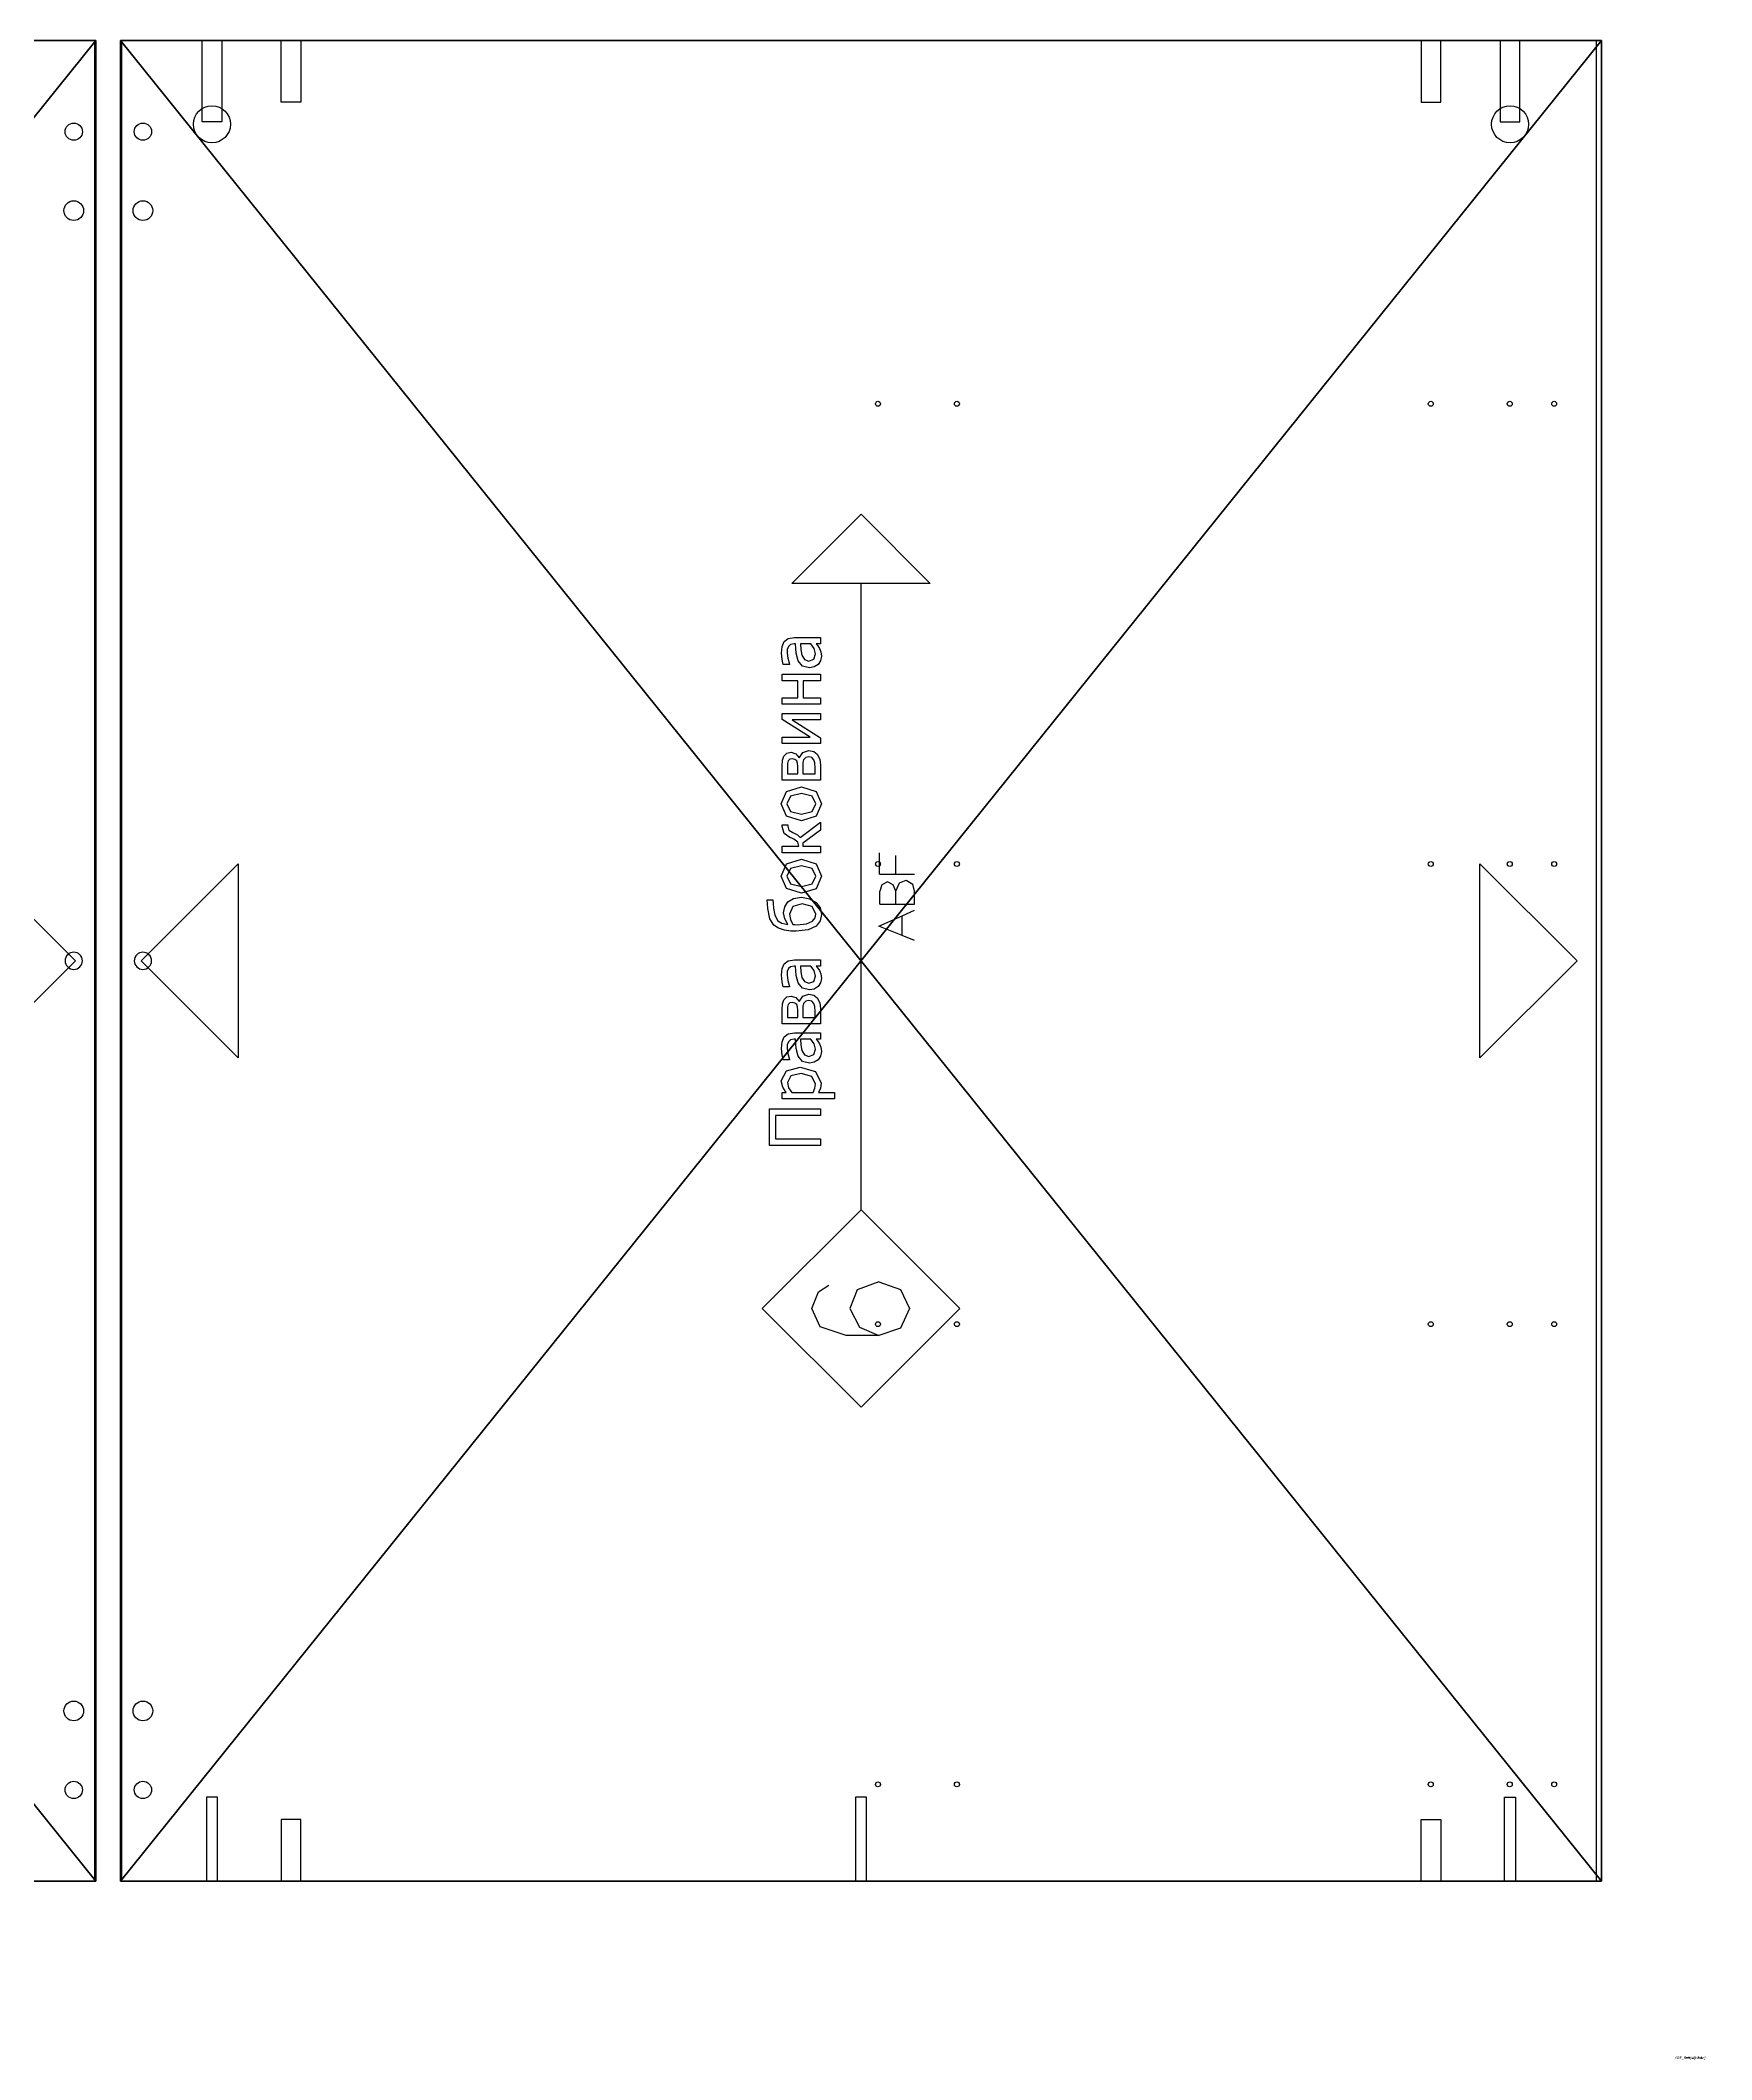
# Model space of a CAD drawing. Header units: millimetres. Extents: x -130972 to 458, y -4828 to 953.
# Drawn here: x -9633 to -8955, y -72 to 746 of the extents above; entities that cross this region are included whole.
import ezdxf

# ---------------------------------------------------------------- set-up
doc = ezdxf.new("R2010")
doc.units = ezdxf.units.MM
doc.header["$LTSCALE"] = 25.4
doc.layers.get('0').update_dxf_attribs({"true_color": 0xffffff})
for name, color, linetype, true_color in [('-', 216, 'Continuous', 0x770077), ('ABF_cuttingLines', 134, 'Continuous', 0x009987), ('ABF_D2.0_DEPTH3', 36, 'Continuous', 0x664400), ('ABF_edgeBanding', 252, 'Continuous', 0x777799), ('ABF_Label', 22, 'Continuous', 0xcc4400), ('D15-DEPTH13.8-$61281', 36, 'Continuous', 0x664400), ('D7-DEPTHF-$44817', 252, 'Continuous', 0x777799), ('D8-DEPTH12-$38878', 36, 'Continuous', 0x664400), ('DSIDE-4.5', 252, 'Continuous', 0x777799), ('DSIDE-8', 190, 'Continuous', 0x9900ff), ('Dside4.5', 190, 'Continuous', 0x9900ff), ('Dside8', 134, 'Continuous', 0x009987)]:
    doc.layers.add(name, color=color, linetype=linetype, true_color=true_color)

# ---------------------------------------------------------------- blocks, each defined once
blk = doc.blocks.new('Group142#1')
at = {"layer": 'D15-DEPTH13.8-$61281', "color": 0, "extrusion": (0, 0, -1)}
blk.add_circle((0, 34), 7.5, dxfattribs=at)
blk = doc.blocks.new('Group144#1')
at = {"layer": 'Dside8', "color": 0, "extrusion": (0, 1, 3.49763e-16)}
for centre in [(0, 9), (-32, 9)]:
    blk.add_circle(centre, 4, dxfattribs=at)
blk = doc.blocks.new('Group145#1')
at = {"layer": 'Dside8', "color": 0}
for points in [[(4, 0, 0), (4, 33, 0), (-4, 33, 0), (-4, 0, 0), (4, 0, 0)], [(36, 0, 0), (36, 25, 0), (28, 25, 0), (28, 0, 0), (36, 0, 0)]]:
    blk.add_polyline3d(points, close=True, dxfattribs=at)
blk = doc.blocks.new('Group146#1')
at = {"layer": 'D15-DEPTH13.8-$61281', "color": 0, "extrusion": (0, 0, -1)}
blk.add_circle((0, 34), 7.5, dxfattribs=at)
blk = doc.blocks.new('Group148#1')
at = {"layer": 'Dside8', "color": 0, "extrusion": (0, 1, 3.49763e-16)}
for centre in [(32, 9), (0, 9)]:
    blk.add_circle(centre, 4, dxfattribs=at)
blk = doc.blocks.new('Group149#1')
at = {"layer": 'Dside8', "color": 0}
for points in [[(-4, 0, 0), (-4, 33, 0), (4, 33, 0), (4, 0, 0), (-4, 0, 0)], [(-36, 0, 0), (-36, 25, 0), (-28, 25, 0), (-28, 0, 0), (-36, 0, 0)]]:
    blk.add_polyline3d(points, close=True, dxfattribs=at)
blk = doc.blocks.new('Group163#1')
at = {"layer": 'D7-DEPTHF-$44817', "color": 0, "extrusion": (0, 0, -1)}
blk.add_circle((9, 0), 3.5, dxfattribs=at)
at = {"layer": 'D8-DEPTH12-$38878', "color": 0, "extrusion": (0, 0, -1)}
blk.add_circle((9, 32), 4, dxfattribs=at)
blk = doc.blocks.new('Group167#1')
at = {"layer": 'D7-DEPTHF-$44817', "color": 0, "extrusion": (0, 0, -1)}
blk.add_circle((9, 0), 3.5, dxfattribs=at)
at = {"layer": 'D8-DEPTH12-$38878', "color": 0, "extrusion": (0, 0, -1)}
blk.add_circle((9, -32), 4, dxfattribs=at)
blk = doc.blocks.new('Group169#2')
at = {"layer": 'D7-DEPTHF-$44817', "color": 0}
blk.add_circle((-9, 0, 18), 3.5, dxfattribs=at)
blk = doc.blocks.new('Group183#1')
at = {"layer": 'DSIDE-4.5', "color": 0, "extrusion": (1.50398e-16, -1, -5.39341e-16)}
blk.add_circle((0, 9), 2.25, dxfattribs=at)
at = {"layer": 'DSIDE-8', "color": 0, "extrusion": (1.50398e-16, -1, -5.39341e-16)}
blk.add_circle((-32, 9), 4, dxfattribs=at)
blk = doc.blocks.new('Group184#1')
at = {"layer": 'DSIDE-4.5', "color": 0}
blk.add_polyline3d([(-2.25, 0, 0), (-2.25, -34, 0), (2.25, -34, 0), (2.25, 0, 0), (-2.25, 0, 0)], close=True, dxfattribs=at)
at = {"layer": 'DSIDE-8', "color": 0}
blk.add_polyline3d([(-36, 0, 0), (-36, -25, 0), (-28, -25, 0), (-28, 0, 0), (-36, 0, 0)], close=True, dxfattribs=at)
blk = doc.blocks.new('Group186#1')
at = {"layer": 'DSIDE-4.5', "color": 0, "extrusion": (1.50398e-16, -1, -5.39341e-16)}
blk.add_circle((0, 9), 2.25, dxfattribs=at)
at = {"layer": 'DSIDE-8', "color": 0, "extrusion": (1.50398e-16, -1, -5.39341e-16)}
blk.add_circle((32, 9), 4, dxfattribs=at)
blk = doc.blocks.new('Group187#1')
at = {"layer": 'DSIDE-4.5', "color": 0}
blk.add_polyline3d([(2.25, 0, 0), (2.25, -34, 0), (-2.25, -34, 0), (-2.25, 0, 0), (2.25, 0, 0)], close=True, dxfattribs=at)
at = {"layer": 'DSIDE-8', "color": 0}
blk.add_polyline3d([(36, 0, 0), (36, -25, 0), (28, -25, 0), (28, 0, 0), (36, 0, 0)], close=True, dxfattribs=at)
blk = doc.blocks.new('Group188#1')
at = {"layer": 'Dside4.5', "color": 0, "extrusion": (0, 1, 0)}
blk.add_circle((0, 9), 2.25, dxfattribs=at)
blk = doc.blocks.new('Group189#1')
at = {"layer": 'Dside4.5', "color": 0}
blk.add_polyline3d([(2.25, 0, 0), (2.25, -34, 0), (-2.25, -34, 0), (-2.25, 0, 0), (2.25, 0, 0)], close=True, dxfattribs=at)
blk = doc.blocks.new('Group#1')
at = {"layer": 'ABF_D2.0_DEPTH3', "color": 0, "extrusion": (-1, 0, 0)}
blk.add_circle((-1, 1), 1, dxfattribs=at)
blk = doc.blocks.new('Group#2')
at = {"layer": 'ABF_D2.0_DEPTH3', "color": 0, "extrusion": (-1, 0, 0)}
blk.add_circle((-1, 1), 1, dxfattribs=at)
blk = doc.blocks.new('Group#8')
at = {"layer": 'ABF_D2.0_DEPTH3', "color": 0, "extrusion": (-1, 0, 0)}
blk.add_circle((-1, 1), 1, dxfattribs=at)
blk = doc.blocks.new('Group#19')
at = {"layer": 'ABF_D2.0_DEPTH3', "color": 0, "extrusion": (-1, 0, 0)}
blk.add_circle((-1, 1), 1, dxfattribs=at)
blk = doc.blocks.new('Group#21')
at = {"layer": 'ABF_D2.0_DEPTH3', "color": 0, "extrusion": (-1, 0, 0)}
blk.add_circle((-1, 1), 1, dxfattribs=at)
blk = doc.blocks.new('Group#31')
at = {"layer": 'ABF_D2.0_DEPTH3', "color": 0, "extrusion": (-1, 0, 0)}
blk.add_circle((-1, 1), 1, dxfattribs=at)
blk = doc.blocks.new('Group#32')
at = {"layer": 'ABF_D2.0_DEPTH3', "color": 0, "extrusion": (-1, 0, 0)}
blk.add_circle((-1, 1), 1, dxfattribs=at)
blk = doc.blocks.new('Group#33')
at = {"layer": 'ABF_D2.0_DEPTH3', "color": 0, "extrusion": (-1, 0, 0)}
blk.add_circle((-1, 1), 1, dxfattribs=at)
blk = doc.blocks.new('Group#34')
at = {"layer": 'ABF_D2.0_DEPTH3', "color": 0, "extrusion": (-1, 0, 0)}
blk.add_circle((-1, 1), 1, dxfattribs=at)
blk = doc.blocks.new('Group#35')
at = {"layer": 'ABF_D2.0_DEPTH3', "color": 0, "extrusion": (-1, 0, 0)}
blk.add_circle((-1, 1), 1, dxfattribs=at)
blk = doc.blocks.new('Group#11')
at = {"layer": 'ABF_D2.0_DEPTH3', "color": 0, "extrusion": (-1, 0, 0)}
blk.add_circle((-1, 1), 1, dxfattribs=at)
blk = doc.blocks.new('Group#28')
at = {"layer": 'ABF_D2.0_DEPTH3', "color": 0, "extrusion": (-1, 0, 0)}
blk.add_circle((-1, 1), 1, dxfattribs=at)
blk = doc.blocks.new('Group#45')
at = {"layer": 'ABF_D2.0_DEPTH3', "color": 0, "extrusion": (-1, 0, 0)}
blk.add_circle((-1, 1), 1, dxfattribs=at)
blk = doc.blocks.new('Group#46')
at = {"layer": 'ABF_D2.0_DEPTH3', "color": 0, "extrusion": (-1, 0, 0)}
blk.add_circle((-1, 1), 1, dxfattribs=at)
blk = doc.blocks.new('Group#47')
at = {"layer": 'ABF_D2.0_DEPTH3', "color": 0, "extrusion": (-1, 0, 0)}
blk.add_circle((-1, 1), 1, dxfattribs=at)
blk = doc.blocks.new('Group#3')
at = {"layer": 'ABF_D2.0_DEPTH3', "color": 0, "extrusion": (-1, 0, 0)}
blk.add_circle((-1, 1), 1, dxfattribs=at)
blk = doc.blocks.new('Group#40')
at = {"layer": 'ABF_D2.0_DEPTH3', "color": 0, "extrusion": (-1, 0, 0)}
blk.add_circle((-1, 1), 1, dxfattribs=at)
blk = doc.blocks.new('Group#62')
at = {"layer": 'ABF_D2.0_DEPTH3', "color": 0, "extrusion": (-1, 0, 0)}
blk.add_circle((-1, 1), 1, dxfattribs=at)
blk = doc.blocks.new('Group#63')
at = {"layer": 'ABF_D2.0_DEPTH3', "color": 0, "extrusion": (-1, 0, 0)}
blk.add_circle((-1, 1), 1, dxfattribs=at)
blk = doc.blocks.new('Group#64')
at = {"layer": 'ABF_D2.0_DEPTH3', "color": 0, "extrusion": (-1, 0, 0)}
blk.add_circle((-1, 1), 1, dxfattribs=at)
blk = doc.blocks.new('Group260#1')
at = {"layer": 'ABF_Label', "color": 0}
for p, q in [((-47.53, 10.47), (-47.53, 23.51)), ((-47.53, 23.51), (-38.06, 23.51)), ((-39.8, 21.97), (-45.8, 21.97)), ((-45.8, 21.97), (-45.8, 10.47)), ((-39.8, 10.47), (-39.8, 21.97)), ((-38.06, 23.51), (-38.06, 10.47)), ((7.91, 19.65), (8.38, 21.21)), ((8.38, 21.21), (9.16, 22.43)), ((9.16, 22.43), (10.79, 23.46)), ((10.27, 21.44), (9.68, 20.36)), ((11.72, 22.19), (10.27, 21.44)), ((10.79, 23.46), (13.44, 24)), ((13.57, 22.5), (11.72, 22.19)), ((13.44, 24), (14.7, 24.1)), ((14.75, 22.59), (13.57, 22.5)), ((14.7, 24.1), (15.72, 24.17)), ((15.72, 22.66), (14.75, 22.59)), ((15.72, 24.17), (15.72, 22.66)), ((-35.55, 6.86), (-35.55, 20.25)), ((-35.55, 20.25), (-33.9, 20.25)), ((-33.9, 20.25), (-33.9, 19.23)), ((-33.9, 19.23), (-32.54, 20.15)), ((-32.67, 18.64), (-33.9, 17.84)), ((-33.9, 17.84), (-33.9, 12.3)), ((-31.31, 18.95), (-32.67, 18.64)), ((-32.54, 20.15), (-30.91, 20.52)), ((-29.58, 18.03), (-31.31, 18.95)), ((-30.91, 20.52), (-28.29, 19.19)), ((-29.04, 15.43), (-29.58, 18.03)), ((-27.34, 15.62), (-28.51, 11.72)), ((-28.29, 19.19), (-27.34, 15.62)), ((-25.89, 15.03), (-24.53, 16.17)), ((-25.52, 20.04), (-24.22, 20.33)), ((-25.52, 18.37), (-25.52, 20.04)), ((-25.43, 18.37), (-25.52, 18.37)), ((-23.88, 18.86), (-25.43, 18.37)), ((-24.53, 16.17), (-22.59, 16.69)), ((-24.22, 20.33), (-22.54, 20.49)), ((-22.54, 19.03), (-23.88, 18.86)), ((-22.59, 16.69), (-20.17, 16.9)), ((-22.54, 20.49), (-20.84, 20.33)), ((-21.61, 18.97), (-22.54, 19.03)), ((-20.17, 15.59), (-21.66, 15.45)), ((-20.84, 18.7), (-21.61, 18.97)), ((-20.84, 20.33), (-19.59, 19.76)), ((-20.35, 18.15), (-20.84, 18.7)), ((-20.17, 17.22), (-20.35, 18.15)), ((-20.17, 16.9), (-20.17, 17.22)), ((-20.17, 12.88), (-20.17, 15.59)), ((-19.59, 19.76), (-18.8, 18.72)), ((-18.8, 18.72), (-18.53, 17.16)), ((-18.53, 17.16), (-18.53, 10.47)), ((-16.22, 10.47), (-16.22, 20.25)), ((-16.22, 20.25), (-12.63, 20.25)), ((-13.02, 18.94), (-14.59, 18.94)), ((-14.59, 18.94), (-14.59, 16.26)), ((-14.59, 16.26), (-12.7, 16.26)), ((-11.94, 18.91), (-13.02, 18.94)), ((-12.7, 16.26), (-11.84, 16.31)), ((-12.63, 20.25), (-11.05, 20.18)), ((-11.24, 18.71), (-11.94, 18.91)), ((-11.84, 16.31), (-11.28, 16.55)), ((-11.28, 16.55), (-10.87, 17.03)), ((-10.86, 18.32), (-11.24, 18.71)), ((-11.05, 20.18), (-10.06, 19.85)), ((-10.87, 17.03), (-10.75, 17.74)), ((-10.75, 17.74), (-10.86, 18.32)), ((-9.44, 16.74), (-10.47, 15.88)), ((-10.47, 15.88), (-10.42, 15.82)), ((-10.42, 15.82), (-9.09, 15)), ((-10.06, 19.85), (-9.3, 19.1)), ((-9.06, 18), (-9.44, 16.74)), ((-9.3, 19.1), (-9.06, 18)), ((-7.07, 15.03), (-5.71, 16.17)), ((-6.7, 20.04), (-5.4, 20.33)), ((-6.7, 18.37), (-6.7, 20.04)), ((-6.6, 18.37), (-6.7, 18.37)), ((-5.06, 18.86), (-6.6, 18.37)), ((-5.71, 16.17), (-3.77, 16.69)), ((-5.4, 20.33), (-3.71, 20.49)), ((-3.72, 19.03), (-5.06, 18.86)), ((-3.77, 16.69), (-1.35, 16.9)), ((-2.79, 18.97), (-3.72, 19.03)), ((-3.71, 20.49), (-2.01, 20.33)), ((-1.35, 15.59), (-2.83, 15.45)), ((-2.01, 18.7), (-2.79, 18.97)), ((-2.01, 20.33), (-0.77, 19.76)), ((-1.52, 18.15), (-2.01, 18.7)), ((-1.35, 17.22), (-1.52, 18.15)), ((-1.35, 16.9), (-1.35, 17.22)), ((-1.35, 12.88), (-1.35, 15.59)), ((-0.77, 19.76), (0.03, 18.72)), ((0.03, 18.72), (0.29, 17.16)), ((0.29, 17.16), (0.29, 10.47)), ((7.6, 16.69), (7.66, 18.02)), ((7.94, 13.58), (7.6, 16.69)), ((7.66, 18.02), (7.91, 19.65)), ((9.31, 17.01), (9.29, 16.47)), ((9.29, 16.47), (9.54, 13.99)), ((9.35, 17.53), (9.31, 17.01)), ((10.6, 18.17), (9.35, 17.53)), ((9.68, 20.36), (9.37, 18.8)), ((9.37, 18.8), (10.76, 19.59)), ((11.97, 18.4), (10.6, 18.17)), ((10.76, 19.59), (12.36, 19.91)), ((13.97, 17.57), (11.97, 18.4)), ((12.36, 19.91), (13.87, 19.64)), ((13.87, 19.64), (15.14, 18.8)), ((14.67, 15.18), (13.97, 17.57)), ((15.14, 18.8), (16.03, 17.34)), ((16.03, 17.34), (16.34, 15.28)), ((17.38, 15.35), (18.58, 19.16)), ((18.58, 19.16), (21.76, 20.52)), ((19.77, 18.18), (19.08, 15.35)), ((21.76, 19.1), (19.77, 18.18)), ((21.76, 20.52), (24.93, 19.17)), ((23.73, 18.18), (21.76, 19.1)), ((24.42, 15.35), (23.73, 18.18)), ((24.93, 19.17), (26.12, 15.35)), ((27.81, 10.47), (27.81, 20.25)), ((27.81, 20.25), (29.46, 20.25)), ((29.46, 20.25), (29.46, 15.99)), ((29.46, 15.99), (30.55, 16.26)), ((30.55, 16.26), (31.31, 17.26)), ((31.31, 17.26), (31.53, 17.77)), ((31.53, 17.77), (31.71, 18.28)), ((32.43, 16.32), (31.7, 15.67)), ((31.7, 15.67), (35.68, 10.47)), ((31.71, 18.28), (32.78, 19.8)), ((33.01, 17.51), (32.43, 16.32)), ((32.78, 19.8), (34.56, 20.25)), ((33.59, 18.55), (33.01, 17.51)), ((34.63, 18.83), (33.59, 18.55)), ((34.56, 20.25), (35.01, 20.25)), ((35.01, 18.83), (34.63, 18.83)), ((35.01, 20.25), (35.01, 18.83)), ((36.05, 15.35), (37.25, 19.16)), ((37.25, 19.16), (40.43, 20.52)), ((38.45, 18.18), (37.75, 15.35)), ((40.43, 19.1), (38.45, 18.18)), ((40.43, 20.52), (43.6, 19.17)), ((42.4, 18.18), (40.43, 19.1)), ((43.09, 15.35), (42.4, 18.18)), ((43.6, 19.17), (44.79, 15.35)), ((46.48, 10.47), (46.48, 20.25)), ((46.48, 20.25), (50.07, 20.25)), ((49.68, 18.94), (48.11, 18.94)), ((48.11, 18.94), (48.11, 16.26)), ((48.11, 16.26), (50, 16.26)), ((50.76, 18.91), (49.68, 18.94)), ((50, 16.26), (50.86, 16.31)), ((50.07, 20.25), (51.65, 20.18)), ((51.47, 18.71), (50.76, 18.91)), ((50.86, 16.31), (51.42, 16.55)), ((51.42, 16.55), (51.83, 17.03)), ((51.85, 18.32), (51.47, 18.71)), ((51.65, 20.18), (52.64, 19.85)), ((51.83, 17.03), (51.96, 17.74)), ((51.96, 17.74), (51.85, 18.32)), ((53.26, 16.74), (52.24, 15.88)), ((52.24, 15.88), (52.28, 15.82)), ((52.28, 15.82), (53.62, 15)), ((52.64, 19.85), (53.4, 19.1)), ((53.65, 18), (53.26, 16.74)), ((53.4, 19.1), (53.65, 18)), ((55.89, 10.47), (55.89, 20.25)), ((55.89, 20.25), (57.52, 20.25)), ((61.98, 17.76), (57.38, 10.47)), ((57.52, 20.25), (57.52, 13.07)), ((57.52, 13.07), (62.07, 20.25)), ((61.98, 10.47), (61.98, 17.76)), ((62.07, 20.25), (63.61, 20.25)), ((63.61, 20.25), (63.61, 10.47)), ((66, 10.47), (66, 20.25)), ((66, 20.25), (67.64, 20.25)), ((67.64, 20.25), (67.64, 16.29)), ((67.64, 16.29), (72.07, 16.29)), ((72.07, 16.29), (72.07, 20.25)), ((72.07, 20.25), (73.72, 20.25)), ((73.72, 20.25), (73.72, 10.47)), ((75.84, 15.03), (77.2, 16.17)), ((76.21, 20.04), (77.51, 20.33)), ((76.21, 18.37), (76.21, 20.04)), ((76.31, 18.37), (76.21, 18.37)), ((77.85, 18.86), (76.31, 18.37)), ((77.2, 16.17), (79.14, 16.69)), ((77.51, 20.33), (79.2, 20.49)), ((79.19, 19.03), (77.85, 18.86)), ((79.14, 16.69), (81.56, 16.9)), ((80.12, 18.97), (79.19, 19.03)), ((79.2, 20.49), (80.89, 20.33)), ((81.56, 15.59), (80.08, 15.45)), ((80.89, 18.7), (80.12, 18.97)), ((80.89, 20.33), (82.14, 19.76)), ((81.39, 18.15), (80.89, 18.7)), ((81.56, 17.22), (81.39, 18.15)), ((81.56, 16.9), (81.56, 17.22)), ((81.56, 12.88), (81.56, 15.59)), ((82.14, 19.76), (82.94, 18.72)), ((82.94, 18.72), (83.2, 17.16)), ((83.2, 17.16), (83.2, 10.47)), ((-96.4, 3.84), (-94.17, 10.5)), ((-94.17, 10.5), (-89.44, 12.65)), ((-89.44, 12.65), (-85.15, 10.97)), ((-85.15, 10.97), (-83.43, 8.27)), ((-45.8, 10.47), (-47.53, 10.47)), ((-38.06, 10.47), (-39.8, 10.47)), ((-33.9, 12.3), (-32.8, 11.87)), ((-32.76, 10.44), (-33.9, 10.96)), ((-33.9, 10.96), (-33.9, 6.86)), ((-32.8, 11.87), (-31.74, 11.75)), ((-31.47, 10.27), (-32.76, 10.44)), ((-31.74, 11.75), (-29.75, 12.69)), ((-28.51, 11.72), (-31.47, 10.27)), ((-29.75, 12.69), (-29.04, 15.43)), ((-26.32, 13.3), (-25.89, 15.03)), ((-26.08, 12.06), (-26.32, 13.3)), ((-25.45, 11.06), (-26.08, 12.06)), ((-24.5, 10.42), (-25.45, 11.06)), ((-24.19, 14.57), (-24.62, 13.41)), ((-24.62, 13.41), (-24.15, 12.14)), ((-23.35, 10.2), (-24.5, 10.42)), ((-23.11, 15.19), (-24.19, 14.57)), ((-24.15, 12.14), (-22.76, 11.71)), ((-21.66, 15.45), (-23.11, 15.19)), ((-22.76, 11.71), (-21.35, 12.05)), ((-21.36, 10.67), (-22.21, 10.32)), ((-20.71, 11.09), (-21.36, 10.67)), ((-21.35, 12.05), (-20.17, 12.88)), ((-20.17, 11.51), (-20.71, 11.09)), ((-20.17, 10.47), (-20.17, 11.51)), ((-18.53, 10.47), (-20.17, 10.47)), ((-12.38, 10.47), (-16.22, 10.47)), ((-12.66, 14.98), (-14.59, 14.98)), ((-14.59, 14.98), (-14.59, 11.78)), ((-14.59, 11.78), (-13.16, 11.78)), ((-13.16, 11.78), (-11.79, 11.85)), ((-11.68, 14.94), (-12.66, 14.98)), ((-10.81, 10.63), (-12.38, 10.47)), ((-11.79, 11.85), (-10.95, 12.13)), ((-11.03, 14.76), (-11.68, 14.94)), ((-10.39, 14.22), (-11.03, 14.76)), ((-10.95, 12.13), (-10.41, 12.66)), ((-9.56, 11.25), (-10.81, 10.63)), ((-10.41, 12.66), (-10.25, 13.42)), ((-10.25, 13.42), (-10.39, 14.22)), ((-8.82, 12.17), (-9.56, 11.25)), ((-9.09, 15), (-8.55, 13.43)), ((-8.55, 13.43), (-8.82, 12.17)), ((-7.5, 13.3), (-7.07, 15.03)), ((-7.26, 12.06), (-7.5, 13.3)), ((-6.63, 11.06), (-7.26, 12.06)), ((-5.68, 10.42), (-6.63, 11.06)), ((-5.37, 14.57), (-5.8, 13.41)), ((-5.8, 13.41), (-5.33, 12.14)), ((-4.53, 10.2), (-5.68, 10.42)), ((-4.28, 15.19), (-5.37, 14.57)), ((-5.33, 12.14), (-3.94, 11.71)), ((-2.83, 15.45), (-4.28, 15.19)), ((-3.94, 11.71), (-2.53, 12.05)), ((-2.54, 10.67), (-3.39, 10.32)), ((-1.89, 11.09), (-2.54, 10.67)), ((-2.53, 12.05), (-1.35, 12.88)), ((-1.35, 11.51), (-1.89, 11.09)), ((-1.35, 10.47), (-1.35, 11.51)), ((0.29, 10.47), (-1.35, 10.47)), ((8.95, 11.5), (7.94, 13.58)), ((10.26, 10.51), (8.95, 11.5)), ((9.54, 13.99), (10.22, 12.49)), ((10.22, 12.49), (11.05, 11.81)), ((11.95, 10.2), (10.26, 10.51)), ((11.05, 11.81), (12.01, 11.62)), ((13.62, 10.54), (11.95, 10.2)), ((12.01, 11.62), (13.97, 12.58)), ((15.01, 11.57), (13.62, 10.54)), ((13.97, 12.58), (14.67, 15.18)), ((15.98, 13.19), (15.01, 11.57)), ((16.34, 15.28), (15.98, 13.19)), ((18.55, 11.58), (17.38, 15.35)), ((21.76, 10.2), (18.55, 11.58)), ((19.08, 15.35), (19.77, 12.56)), ((19.77, 12.56), (21.76, 11.61)), ((21.76, 11.61), (23.72, 12.55)), ((24.93, 11.54), (21.76, 10.2)), ((23.72, 12.55), (24.42, 15.35)), ((26.12, 15.35), (24.93, 11.54)), ((29.46, 10.47), (27.81, 10.47)), ((30.28, 14.98), (29.46, 14.98)), ((29.46, 14.98), (29.46, 10.47)), ((33.63, 10.47), (30.28, 14.98)), ((35.68, 10.47), (33.63, 10.47)), ((37.22, 11.58), (36.05, 15.35)), ((40.43, 10.2), (37.22, 11.58)), ((37.75, 15.35), (38.45, 12.56)), ((38.45, 12.56), (40.43, 11.61)), ((40.43, 11.61), (42.4, 12.55)), ((43.6, 11.54), (40.43, 10.2)), ((42.4, 12.55), (43.09, 15.35)), ((44.79, 15.35), (43.6, 11.54)), ((50.33, 10.47), (46.48, 10.47)), ((50.05, 14.98), (48.11, 14.98)), ((48.11, 14.98), (48.11, 11.78)), ((48.11, 11.78), (49.54, 11.78)), ((49.54, 11.78), (50.91, 11.85)), ((51.02, 14.94), (50.05, 14.98)), ((51.89, 10.63), (50.33, 10.47)), ((50.91, 11.85), (51.75, 12.13)), ((51.68, 14.76), (51.02, 14.94)), ((52.31, 14.22), (51.68, 14.76)), ((51.75, 12.13), (52.29, 12.66)), ((53.14, 11.25), (51.89, 10.63)), ((52.29, 12.66), (52.46, 13.42)), ((52.46, 13.42), (52.31, 14.22)), ((53.88, 12.17), (53.14, 11.25)), ((53.62, 15), (54.15, 13.43)), ((54.15, 13.43), (53.88, 12.17)), ((57.38, 10.47), (55.89, 10.47)), ((63.61, 10.47), (61.98, 10.47)), ((67.64, 10.47), (66, 10.47)), ((72.07, 14.87), (67.64, 14.87)), ((67.64, 14.87), (67.64, 10.47)), ((72.07, 10.47), (72.07, 14.87)), ((73.72, 10.47), (72.07, 10.47)), ((75.41, 13.3), (75.84, 15.03)), ((75.65, 12.06), (75.41, 13.3)), ((76.28, 11.06), (75.65, 12.06)), ((77.23, 10.42), (76.28, 11.06)), ((77.54, 14.57), (77.11, 13.41)), ((77.11, 13.41), (77.58, 12.14)), ((78.38, 10.2), (77.23, 10.42)), ((78.63, 15.19), (77.54, 14.57)), ((77.58, 12.14), (78.97, 11.71)), ((80.08, 15.45), (78.63, 15.19)), ((78.97, 11.71), (80.38, 12.05)), ((80.37, 10.67), (79.52, 10.32)), ((81.02, 11.09), (80.37, 10.67)), ((80.38, 12.05), (81.56, 12.88)), ((81.56, 11.51), (81.02, 11.09)), ((81.56, 10.47), (81.56, 11.51)), ((83.2, 10.47), (81.56, 10.47)), ((-33.9, 6.86), (-35.55, 6.86)), ((-22.21, 10.32), (-23.35, 10.2)), ((-3.39, 10.32), (-4.53, 10.2)), ((79.52, 10.32), (78.38, 10.2)), ((-96.4, -4.58), (-96.4, 3.84)), ((-94.24, 0.41), (-96.4, -4.58)), ((-89.44, 2.88), (-94.24, 0.41)), ((-84.65, 0.95), (-89.44, 2.88)), ((-82.59, -4.58), (-84.65, 0.95)), ((-64.1, 0), (97.12, 0)), ((-94.56, -10.14), (-96.4, -4.58)), ((-82.59, -4.58), (-84.6, -10.14)), ((6.49, -10.57), (8.95, -4.58)), ((8.95, -4.58), (11.61, -10.57)), ((14.53, -4.88), (17.96, -4.88)), ((14.53, -4.88), (14.53, -8.98)), ((19.51, -5.38), (17.96, -4.88)), ((22.27, -4.79), (22.27, -8.97)), ((22.27, -4.79), (27.81, -4.79)), ((-89.44, -12.45), (-94.56, -10.14)), ((-84.6, -10.14), (-89.44, -12.45)), ((14.53, -8.98), (14.53, -13.72)), ((14.53, -8.98), (17.96, -8.98)), ((17.96, -8.98), (19.55, -8.25)), ((17.96, -8.98), (20.04, -9.9)), ((20.29, -6.84), (19.51, -5.38)), ((19.55, -8.25), (20.29, -6.84)), ((20.04, -9.9), (20.74, -11.59)), ((22.27, -8.97), (27.09, -8.97)), ((22.27, -8.97), (22.27, -13.72)), ((5.21, -13.72), (6.49, -10.57)), ((6.49, -10.57), (11.61, -10.57)), ((11.61, -10.57), (13.01, -13.72)), ((14.53, -13.72), (17.96, -13.72)), ((17.96, -13.72), (19.76, -13.36)), ((20.74, -11.59), (19.76, -13.36))]:
    blk.add_line(p, q, dxfattribs=at)
for points in [[(-64.1, 0, 0), (-89.5, -25.4, 0), (-114.9, 0, 0), (-89.5, 25.4, 0), (-64.1, 0, 0)], [(97.12, 17.78, 0), (114.9, 0, 0), (97.12, -17.78, 0), (97.12, 17.78, 0)]]:
    blk.add_polyline3d(points, close=True, dxfattribs=at)
blk = doc.blocks.new('Group374#1')
at = {"layer": 'ABF_cuttingLines', "color": 0}
blk.add_polyline3d([(-629.46, 818, 0), (-629.46, 72, 0), (-31.86, 72, 0), (-31.86, 818, 0), (-629.46, 818, 0)], close=True, dxfattribs=at)
blk = doc.blocks.new('Group375#1')
at = {"layer": 'ABF_edgeBanding', "color": 0}
for points in [[(-621.59, 445, 0), (-582.25, 484.34, 0), (-582.25, 405.66, 0), (-621.59, 445, 0)], [(-39.73, 445, 0), (-79.07, 405.66, 0), (-79.07, 484.34, 0), (-39.73, 445, 0)]]:
    blk.add_polyline3d(points, close=True, dxfattribs=at)
blk = doc.blocks.new('___#7')
at = {"color": 0}
for p, q in [((-629.86, 818, 18), (-29.86, 818, 18)), ((-629.86, 72, 18), (-629.86, 818, 18)), ((-629.86, 818), (-29.86, 818)), ((-629.86, 72), (-629.86, 818)), ((-629.86, 818, 18), (-29.86, 818, 18)), ((-629.86, 818), (-29.86, 818)), ((-629.86, 818, 18), (-629.86, 818)), ((-629.86, 72, 18), (-629.86, 818, 18)), ((-629.86, 818, 18), (-629.86, 818)), ((-629.86, 72), (-629.86, 818)), ((-29.86, 818, 18), (-29.86, 72, 18)), ((-29.86, 818), (-29.86, 72)), ((-29.86, 818, 18), (-29.86, 818)), ((-29.86, 818, 18), (-29.86, 72, 18)), ((-29.86, 818), (-29.86, 72)), ((-29.86, 818, 18), (-29.86, 818)), ((-29.86, 72, 18), (-629.86, 72, 18)), ((-29.86, 72), (-629.86, 72)), ((-29.86, 72, 18), (-629.86, 72, 18)), ((-629.86, 72, 18), (-629.86, 72)), ((-29.86, 72), (-629.86, 72)), ((-629.86, 72, 18), (-629.86, 72)), ((-29.86, 72, 18), (-29.86, 72)), ((-29.86, 72, 18), (-29.86, 72))]:
    blk.add_line(p, q, dxfattribs=at)
at = {"layer": '-', "color": 0, "extrusion": (0, 1, 3.49763e-16)}
ref = blk.add_blockref('Group#21', (322, 18, 669.74), dxfattribs=dict(at, rotation=270))
ref.add_attrib('Skp_GroupInstanceName', 'ABF_Hole', (0, 0), dxfattribs={"layer": '0', "height": 1})
ref = blk.add_blockref('Group#19', (290, 18, 669.74), dxfattribs=dict(at, rotation=270))
ref.add_attrib('Skp_GroupInstanceName', 'ABF_Hole', (0, 0), dxfattribs={"layer": '0', "height": 1})
ref = blk.add_blockref('Group#8', (98, 18, 669.74), dxfattribs=dict(at, rotation=270))
ref.add_attrib('Skp_GroupInstanceName', 'ABF_Hole', (0, 0), dxfattribs={"layer": '0', "height": 1})
ref = blk.add_blockref('Group#1', (66, 18, 669.74), dxfattribs=dict(at, rotation=270))
ref.add_attrib('Skp_GroupInstanceName', 'ABF_Hole', (0, 0), dxfattribs={"layer": '0', "height": 1})
ref = blk.add_blockref('Group#2', (48, 18, 669.74), dxfattribs=dict(at, rotation=270))
ref.add_attrib('Skp_GroupInstanceName', 'ABF_Hole', (0, 0), dxfattribs={"layer": '0', "height": 1})
ref = blk.add_blockref('Group#64', (322, 18, 483.24), dxfattribs=dict(at, rotation=270))
ref.add_attrib('Skp_GroupInstanceName', 'ABF_Hole', (0, 0), dxfattribs={"layer": '0', "height": 1})
ref = blk.add_blockref('Group#63', (290, 18, 483.24), dxfattribs=dict(at, rotation=270))
ref.add_attrib('Skp_GroupInstanceName', 'ABF_Hole', (0, 0), dxfattribs={"layer": '0', "height": 1})
ref = blk.add_blockref('Group#62', (98, 18, 483.24), dxfattribs=dict(at, rotation=270))
ref.add_attrib('Skp_GroupInstanceName', 'ABF_Hole', (0, 0), dxfattribs={"layer": '0', "height": 1})
ref = blk.add_blockref('Group#3', (66, 18, 483.24), dxfattribs=dict(at, rotation=270))
ref.add_attrib('Skp_GroupInstanceName', 'ABF_Hole', (0, 0), dxfattribs={"layer": '0', "height": 1})
ref = blk.add_blockref('Group#40', (48, 18, 483.24), dxfattribs=dict(at, rotation=270))
ref.add_attrib('Skp_GroupInstanceName', 'ABF_Hole', (0, 0), dxfattribs={"layer": '0', "height": 1})
ref = blk.add_blockref('Group#35', (322, 18, 296.74), dxfattribs=dict(at, rotation=270))
ref.add_attrib('Skp_GroupInstanceName', 'ABF_Hole', (0, 0), dxfattribs={"layer": '0', "height": 1})
ref = blk.add_blockref('Group#34', (290, 18, 296.74), dxfattribs=dict(at, rotation=270))
ref.add_attrib('Skp_GroupInstanceName', 'ABF_Hole', (0, 0), dxfattribs={"layer": '0', "height": 1})
ref = blk.add_blockref('Group#33', (98, 18, 296.74), dxfattribs=dict(at, rotation=270))
ref.add_attrib('Skp_GroupInstanceName', 'ABF_Hole', (0, 0), dxfattribs={"layer": '0', "height": 1})
ref = blk.add_blockref('Group#31', (66, 18, 296.74), dxfattribs=dict(at, rotation=270))
ref.add_attrib('Skp_GroupInstanceName', 'ABF_Hole', (0, 0), dxfattribs={"layer": '0', "height": 1})
ref = blk.add_blockref('Group#32', (48, 18, 296.74), dxfattribs=dict(at, rotation=270))
ref.add_attrib('Skp_GroupInstanceName', 'ABF_Hole', (0, 0), dxfattribs={"layer": '0', "height": 1})
ref = blk.add_blockref('Group#47', (322, 18, 110.24), dxfattribs=dict(at, rotation=270))
ref.add_attrib('Skp_GroupInstanceName', 'ABF_Hole', (0, 0), dxfattribs={"layer": '0', "height": 1})
ref = blk.add_blockref('Group#46', (290, 18, 110.24), dxfattribs=dict(at, rotation=270))
ref.add_attrib('Skp_GroupInstanceName', 'ABF_Hole', (0, 0), dxfattribs={"layer": '0', "height": 1})
ref = blk.add_blockref('Group#45', (98, 18, 110.24), dxfattribs=dict(at, rotation=270))
ref.add_attrib('Skp_GroupInstanceName', 'ABF_Hole', (0, 0), dxfattribs={"layer": '0', "height": 1})
ref = blk.add_blockref('Group#11', (66, 18, 110.24), dxfattribs=dict(at, rotation=270))
ref.add_attrib('Skp_GroupInstanceName', 'ABF_Hole', (0, 0), dxfattribs={"layer": '0', "height": 1})
ref = blk.add_blockref('Group#28', (48, 18, 110.24), dxfattribs=dict(at, rotation=270))
ref.add_attrib('Skp_GroupInstanceName', 'ABF_Hole', (0, 0), dxfattribs={"layer": '0', "height": 1})
at = {"color": 0, "extrusion": (0, 0, -1)}
ref = blk.add_blockref('Group144#1', (592.86, 818, -18), dxfattribs=dict(at, rotation=180))
ref.add_attrib('Skp_GroupInstanceName', '_ABF_sideDrill', (0, 0), dxfattribs={"height": 1})
ref = blk.add_blockref('Group145#1', (592.86, 818, -18), dxfattribs=dict(at, rotation=180))
ref.add_attrib('Skp_GroupInstanceName', '_ABF_sideDrillDepth', (0, 0), dxfattribs={"height": 1})
ref = blk.add_blockref('Group148#1', (66.86, 818, -18), dxfattribs=dict(at, rotation=180))
ref.add_attrib('Skp_GroupInstanceName', '_ABF_sideDrill', (0, 0), dxfattribs={"height": 1})
ref = blk.add_blockref('Group149#1', (66.86, 818, -18), dxfattribs=dict(at, rotation=180))
ref.add_attrib('Skp_GroupInstanceName', '_ABF_sideDrillDepth', (0, 0), dxfattribs={"height": 1})
ref = blk.add_blockref('Group142#1', (592.86, 818, -18), dxfattribs=dict(at, rotation=180))
ref.add_attrib('Skp_GroupInstanceName', '_ABF_minifixBolts', (0, 0), dxfattribs={"height": 1})
ref = blk.add_blockref('Group146#1', (66.86, 818, -18), dxfattribs=dict(at, rotation=180))
ref.add_attrib('Skp_GroupInstanceName', '_ABF_minifixBolts', (0, 0), dxfattribs={"height": 1})
ref = blk.add_blockref('Group163#1', (611.86, 781, -18), dxfattribs=dict(at, rotation=180))
ref.add_attrib('Skp_GroupInstanceName', '_ABF_minifixPlasticBase', (0, 0), dxfattribs={"height": 1})
ref = blk.add_blockref('Group169#2', (611.86, 445, -18), dxfattribs=dict(at, rotation=180))
ref.add_attrib('Skp_GroupInstanceName', '_ABF_screwInside', (0, 0), dxfattribs={"height": 1})
ref = blk.add_blockref('Group167#1', (611.86, 109, -18), dxfattribs=dict(at, rotation=180))
ref.add_attrib('Skp_GroupInstanceName', '_ABF_minifixPlasticBase', (0, 0), dxfattribs={"height": 1})
ref = blk.add_blockref('Group187#1', (592.86, 72, -18), dxfattribs=dict(at, rotation=180))
ref.add_attrib('Skp_GroupInstanceName', '_ABF_sideDrillDepth', (0, 0), dxfattribs={"height": 1})
ref = blk.add_blockref('Group189#1', (329.86, 72, -18), dxfattribs=dict(at, rotation=180))
ref.add_attrib('Skp_GroupInstanceName', '_ABF_sideDrillDepth', (0, 0), dxfattribs={"height": 1})
ref = blk.add_blockref('Group184#1', (66.86, 72, -18), dxfattribs=dict(at, rotation=180))
ref.add_attrib('Skp_GroupInstanceName', '_ABF_sideDrillDepth', (0, 0), dxfattribs={"height": 1})
ref = blk.add_blockref('Group186#1', (592.86, 72, -18), dxfattribs=dict(at, rotation=180))
ref.add_attrib('Skp_GroupInstanceName', '_ABF_sideDrill', (0, 0), dxfattribs={"height": 1})
ref = blk.add_blockref('Group188#1', (329.86, 72, -18), dxfattribs=dict(at, rotation=180))
ref.add_attrib('Skp_GroupInstanceName', '_ABF_sideDrill', (0, 0), dxfattribs={"height": 1})
ref = blk.add_blockref('Group183#1', (66.86, 72, -18), dxfattribs=dict(at, rotation=180))
ref.add_attrib('Skp_GroupInstanceName', '_ABF_sideDrill', (0, 0), dxfattribs={"height": 1})
at = {"layer": 'ABF_cuttingLines', "color": 0}
ref = blk.add_blockref('Group374#1', (0, 0, 18), dxfattribs=at)
ref.add_attrib('Skp_GroupInstanceName', '_ABF_cuttingLines', (0, 0), dxfattribs={"layer": '0', "height": 1})
at = {"layer": 'ABF_edgeBanding', "color": 0}
ref = blk.add_blockref('Group375#1', (0, 0, 18), dxfattribs=at)
ref.add_attrib('Skp_GroupInstanceName', '_ABF_edgeBanding', (0, 0), dxfattribs={"layer": '0', "height": 1})
at = {"layer": 'ABF_Label', "color": 0}
ref = blk.add_blockref('Group260#1', (-329.86, 445, 18), dxfattribs=dict(at, xscale=1.574803149606299, yscale=1.574803149606299, rotation=90))
ref.add_attrib('Skp_GroupInstanceName', '_ABF_Label', (0, 0), dxfattribs={"layer": '0', "height": 1})
at = {"color": 7, "true_color": 0xffffff}
mesh = blk.add_polyface(dxfattribs=at)
corners = [(-29.86, 72, 18), (-629.86, 818, 18), (-629.86, 72, 18), (-29.86, 818, 18)]
mesh.append_faces([[corners[k] for k in face] for face in [(0, 1, 2), (1, 0, 3)]], dxfattribs={"vtx0": -1, "color": 7})
at = {"color": 0}
mesh = blk.add_polyface(dxfattribs=at)
corners = [(-29.86, 818), (-629.86, 72), (-629.86, 818), (-29.86, 72)]
mesh.append_faces([[corners[k] for k in face] for face in [(0, 1, 2), (1, 0, 3)]], dxfattribs={"vtx0": -1, "color": 0})
mesh = blk.add_polyface(dxfattribs=at)
corners = [(-629.86, 818, 18), (-29.86, 818), (-629.86, 818), (-29.86, 818, 18)]
mesh.append_faces([[corners[k] for k in face] for face in [(0, 1, 2), (1, 0, 3)]], dxfattribs={"vtx0": -1, "color": 0})
mesh = blk.add_polyface(dxfattribs=at)
corners = [(-629.86, 818, 18), (-629.86, 72), (-629.86, 72, 18), (-629.86, 818)]
mesh.append_faces([[corners[k] for k in face] for face in [(0, 1, 2), (1, 0, 3)]], dxfattribs={"vtx0": -1, "color": 0})
mesh = blk.add_polyface(dxfattribs=at)
corners = [(-29.86, 72), (-29.86, 818, 18), (-29.86, 72, 18), (-29.86, 818)]
mesh.append_faces([[corners[k] for k in face] for face in [(0, 1, 2), (1, 0, 3)]], dxfattribs={"vtx0": -1, "color": 0})
mesh = blk.add_polyface(dxfattribs=at)
corners = [(-29.86, 72, 18), (-629.86, 72), (-29.86, 72), (-629.86, 72, 18)]
mesh.append_faces([[corners[k] for k in face] for face in [(0, 1, 2), (1, 0, 3)]], dxfattribs={"vtx0": -1, "color": 0})
blk = doc.blocks.new('Group155#1')
at = {"layer": 'D7-DEPTHF-$44817', "color": 0}
blk.add_circle((-9, 0), 3.5, dxfattribs=at)
at = {"layer": 'D8-DEPTH12-$38878', "color": 0}
blk.add_circle((-9, 32), 4, dxfattribs=at)
blk = doc.blocks.new('Group159#1')
at = {"layer": 'D7-DEPTHF-$44817', "color": 0}
blk.add_circle((-9, 0), 3.5, dxfattribs=at)
at = {"layer": 'D8-DEPTH12-$38878', "color": 0}
blk.add_circle((-9, -32), 4, dxfattribs=at)
blk = doc.blocks.new('Group166#1')
at = {"layer": 'D7-DEPTHF-$44817', "color": 0, "extrusion": (0, -4.42932e-17, -1)}
blk.add_circle((9, 0, 18), 3.5, dxfattribs=at)
blk = doc.blocks.new('Group376#1')
at = {"layer": 'ABF_cuttingLines', "color": 0}
blk.add_polyline3d([(31.86, 818, 0), (31.86, 72, 0), (629.46, 72, 0), (629.46, 818, 0), (31.86, 818, 0)], close=True, dxfattribs=at)
blk = doc.blocks.new('Group377#1')
at = {"layer": 'ABF_edgeBanding', "color": 0}
for points in [[(39.73, 445, 0), (79.07, 484.34, 0), (79.07, 405.66, 0), (39.73, 445, 0)], [(621.59, 445, 0), (582.25, 405.66, 0), (582.25, 484.34, 0), (621.59, 445, 0)]]:
    blk.add_polyline3d(points, close=True, dxfattribs=at)
blk = doc.blocks.new('___#8')
at = {"color": 0}
for p, q in [((629.86, 818), (29.86, 818)), ((629.86, 818, 18), (29.86, 818, 18)), ((629.86, 818), (29.86, 818)), ((629.86, 818, 18), (29.86, 818, 18)), ((629.86, 72), (629.86, 818)), ((629.86, 72, 18), (629.86, 818, 18)), ((629.86, 818), (629.86, 818, 18)), ((629.86, 72), (629.86, 818)), ((629.86, 818), (629.86, 818, 18)), ((629.86, 72, 18), (629.86, 818, 18)), ((29.86, 72), (629.86, 72)), ((29.86, 72, 18), (629.86, 72, 18)), ((29.86, 72), (629.86, 72)), ((29.86, 72, 18), (629.86, 72, 18)), ((629.86, 72), (629.86, 72, 18)), ((629.86, 72), (629.86, 72, 18))]:
    blk.add_line(p, q, dxfattribs=at)
ref = blk.add_blockref('Group155#1', (611.86, 781, 18), dxfattribs=dict(at, rotation=180))
ref.add_attrib('Skp_GroupInstanceName', '_ABF_minifixPlasticBase', (0, 0), dxfattribs={"height": 1})
ref = blk.add_blockref('Group166#1', (611.86, 445, 18), dxfattribs=dict(at, rotation=180))
ref.add_attrib('Skp_GroupInstanceName', '_ABF_screwInside', (0, 0), dxfattribs={"height": 1})
ref = blk.add_blockref('Group159#1', (611.86, 109, 18), dxfattribs=dict(at, rotation=180))
ref.add_attrib('Skp_GroupInstanceName', '_ABF_minifixPlasticBase', (0, 0), dxfattribs={"height": 1})
at = {"layer": 'ABF_cuttingLines', "color": 0}
ref = blk.add_blockref('Group376#1', (0, 0, 18), dxfattribs=at)
ref.add_attrib('Skp_GroupInstanceName', '_ABF_cuttingLines', (0, 0), dxfattribs={"layer": '0', "height": 1})
at = {"layer": 'ABF_edgeBanding', "color": 0}
ref = blk.add_blockref('Group377#1', (0, 0, 18), dxfattribs=at)
ref.add_attrib('Skp_GroupInstanceName', '_ABF_edgeBanding', (0, 0), dxfattribs={"layer": '0', "height": 1})
at = {"color": 0}
mesh = blk.add_polyface(dxfattribs=at)
corners = [(629.86, 818), (29.86, 72), (29.86, 818), (629.86, 72)]
mesh.append_faces([[corners[k] for k in face] for face in [(0, 1, 2), (1, 0, 3)]], dxfattribs={"vtx0": -1, "color": 0})
at = {"color": 7, "true_color": 0xffffff}
mesh = blk.add_polyface(dxfattribs=at)
corners = [(629.86, 72, 18), (29.86, 818, 18), (29.86, 72, 18), (629.86, 818, 18)]
mesh.append_faces([[corners[k] for k in face] for face in [(0, 1, 2), (1, 0, 3)]], dxfattribs={"vtx0": -1, "color": 7})
at = {"color": 0}
mesh = blk.add_polyface(dxfattribs=at)
corners = [(29.86, 818, 18), (629.86, 818), (29.86, 818), (629.86, 818, 18)]
mesh.append_faces([[corners[k] for k in face] for face in [(0, 1, 2), (1, 0, 3)]], dxfattribs={"vtx0": -1, "color": 0})
mesh = blk.add_polyface(dxfattribs=at)
corners = [(629.86, 818), (629.86, 72, 18), (629.86, 72), (629.86, 818, 18)]
mesh.append_faces([[corners[k] for k in face] for face in [(0, 1, 2), (1, 0, 3)]], dxfattribs={"vtx0": -1, "color": 0})
mesh = blk.add_polyface(dxfattribs=at)
corners = [(629.86, 72, 18), (29.86, 72), (629.86, 72), (29.86, 72, 18)]
mesh.append_faces([[corners[k] for k in face] for face in [(0, 1, 2), (1, 0, 3)]], dxfattribs={"vtx0": -1, "color": 0})
blk = doc.blocks.new('_48501___EGGER_W_1000_ST9___2800207018__THICKNESS_18')
at = {"color": 0}
for name, p in [('___#8', (-10239.86, -72)), ('___#7', (-8970.14, -72))]:
    blk.add_blockref(name, p, dxfattribs=at)

msp = doc.modelspace()

# ---------------------------------------------------------------- block references
at = {"color": 0}
msp.add_blockref('_48501___EGGER_W_1000_ST9___2800207018__THICKNESS_18', (0, 0), dxfattribs=at)

doc.saveas('drawing.dxf')
